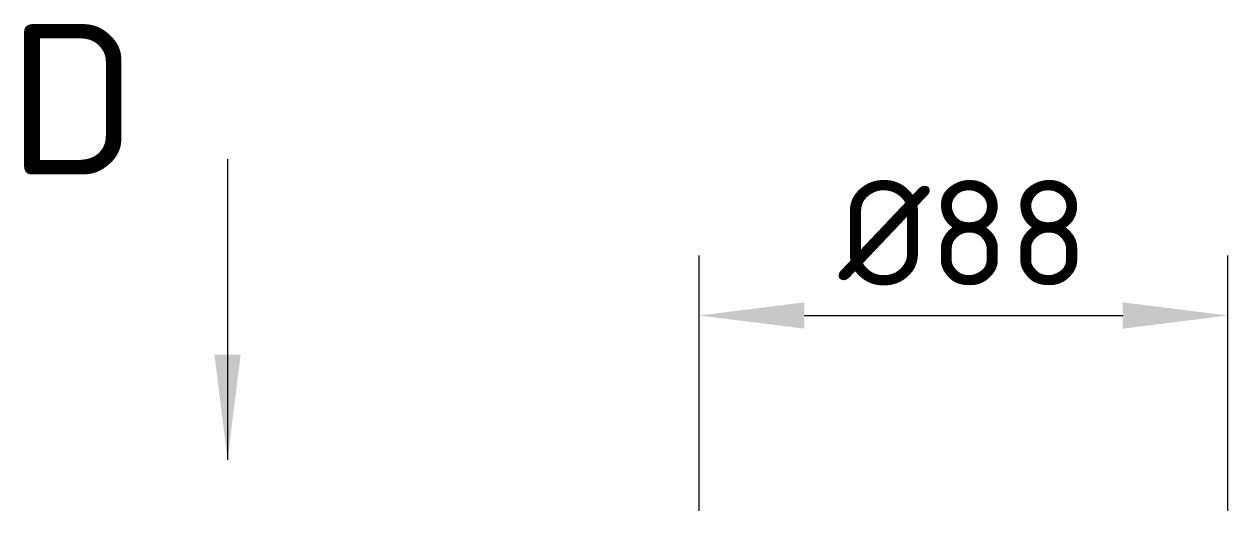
# Model space of a CAD drawing. Header units: millimetres. Extents: x 0 to 594, y 0 to 420.
# Drawn here: x 87.48 to 127.55, y 339.04 to 355.48 of the extents above; entities that cross this region are included whole.
import ezdxf
from ezdxf.enums import TextEntityAlignment as Align

# ---------------------------------------------------------------- set-up
doc = ezdxf.new("R2010")
doc.units = ezdxf.units.MM
for name, color, linetype, lineweight in [('04-COTA', 3, 'CONTINUOUS', 18), ('06-TEXTO', 7, 'CONTINUOUS', 25), ('08-FINA', 5, 'CONTINUOUS', 18)]:
    doc.layers.add(name, color=color, linetype=linetype, lineweight=lineweight)
doc.styles.add('ISO3098', font='isocpeur.ttf')
doc.dimstyles.new('FLAMA-IRAM', dxfattribs={"dimtxt": 3.5, "dimasz": 3.5, "dimexe": 2, "dimexo": 1.5, "dimgap": 1, "dimtad": 1, "dimdec": 1, "dimtxsty": 'ISO3098', "dimblk": 'IRAM_FLECHA', "dimblk1": 'IRAM_FLECHA', "dimblk2": 'IRAM_FLECHA', "dimcen": 2.5, "dimclrd": 3, "dimclre": 3, "dimclrt": 3, "dimazin": 3, "dimtfac": 1, "dimtmove": 0, "dimatfit": 3, "dimlwd": 18, "dimlwe": 18})

# ---------------------------------------------------------------- blocks, each defined once
blk = doc.blocks.new('IRAM_FLECHA')
blk.add_solid([(0, 0), (-1, 0.125), (-1, -0.125)])

msp = doc.modelspace()

# ---------------------------------------------------------------- hatches: boundary and pattern name
at = {"layer": '08-FINA'}
h = msp.add_hatch(color=7, dxfattribs=at)
h.dxf.hatch_style = 1
h.paths.add_polyline_path([(94.25, 340.976), (94.688, 344.476), (93.812, 344.476)])

# ---------------------------------------------------------------- linework, layer by layer
msp.add_line((94.25, 350.976), (94.25, 340.976), dxfattribs=at)

# ---------------------------------------------------------------- texts
at = {"layer": '06-TEXTO', "style": 'ISO3098'}
msp.add_text('D', height=5, dxfattribs=at).set_placement((91.25, 352.976), align=Align.MIDDLE_RIGHT)

# ---------------------------------------------------------------- dimensions: what is measured, and where the dimension line sits
at = {"layer": '04-COTA'}
msp.add_linear_dim(base=(109.95, 345.776), p1=(109.95, 337.776), p2=(127.55, 337.776), dimstyle='FLAMA-IRAM', override={"dimlfac": 5, "dimpost": '%%c<>'}, dxfattribs=at).render()

doc.saveas('drawing.dxf')
